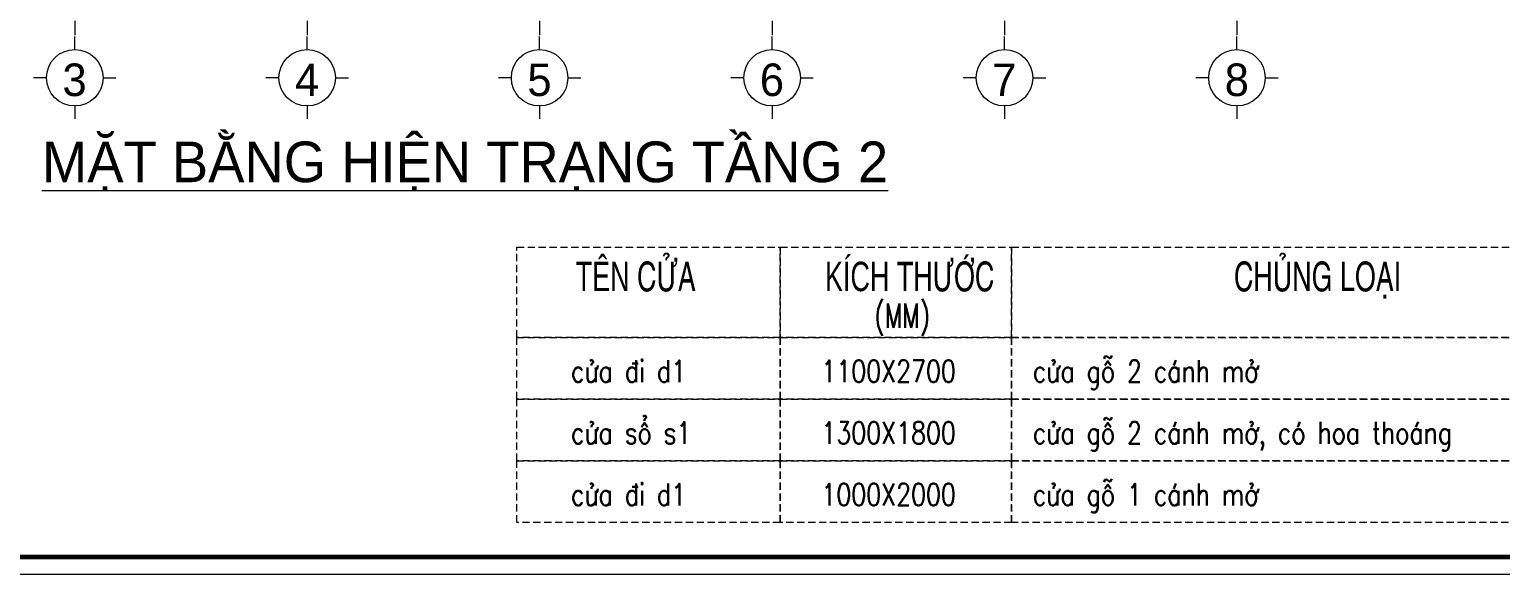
# Model space of a CAD drawing. Header units: millimetres. Extents: x 5243337 to 5938936, y 490824 to 785930.
# Drawn here: x 5701146 to 5726463, y 639154 to 648536 of the extents above; entities that cross this region are included whole.
import ezdxf
from ezdxf.enums import TextEntityAlignment as Align

# ---------------------------------------------------------------- set-up
doc = ezdxf.new("R2010")
doc.units = ezdxf.units.MM
doc.header["$MEASUREMENT"] = 0
doc.linetypes.add('CENTER', pattern=[2, 1.25, -0.25, 0.25, -0.25])
doc.linetypes.add('HIDDEN', pattern=[0.375, 0.25, -0.125])
doc.layers.get('0').update_dxf_attribs({"lineweight": 0})
doc.layers.get('Defpoints').update_dxf_attribs({"lineweight": 0})
for name, color, linetype, lineweight in [('Khungten_LCDI', 7, 'Continuous', 25), ('LC ISO', 153, 'Continuous', 13), ('LC MANH DUT', 35, 'HIDDEN', 5), ('LC Net manh', 9, 'Continuous', 5), ('LC Net thay', 7, 'Continuous', 25), ('LC Text1', 3, 'Continuous', 20), ('LC Text2', 7, 'Continuous', 25), ('text', 1, 'Continuous', 20), ('truc', 76, 'CENTER', 9)]:
    doc.layers.add(name, color=color, linetype=linetype, lineweight=lineweight)
doc.layers.add('KICHTHUOC', color=9, linetype='Continuous')
doc.styles.add('AVANH-B', font='VHAVANB.TTF')
doc.styles.add('EG Hai', font='VHAVANB.TTF')
doc.styles.add('Khungten', font='VHAVAN.TTF', dxfattribs={"width": 0.9, "height": 5000})
doc.styles.add('LC 2', font='VHARIALN.TTF', dxfattribs={"width": 0.7})
doc.styles.add('LC 3', font='vnsimli.shx', dxfattribs={"width": 0.75})
doc.styles.add('Title', font='VHBLACK.TTF')

# ---------------------------------------------------------------- blocks, each defined once
blk = doc.blocks.new('TTRUC')
at = {"layer": 'LC ISO'}
for p, q in [((0, 6.95), (0, 10.13)), ((-6.95, 0), (-10.13, 0)), ((6.95, 0), (10.13, 0)), ((0, -6.95), (0, -10.13))]:
    blk.add_line(p, q, dxfattribs=at)
at = {"layer": 'LC Net manh'}
blk.add_circle((0, 0), 6.95, dxfattribs=at)
blk = doc.blocks.new('ha tang Nui Beo')
at = {"layer": 'Defpoints', "lineweight": 0}
blk.add_lwpolyline([(-1200, -14850), (-1200, 14850), (40800, 14850), (40800, -14850)], close=True, dxfattribs=at)
at = {"layer": 'Khungten_LCDI', "color": 5, "lineweight": 60}
blk.add_lwpolyline([(0, -14650), (0, 14650), (40600, 14650), (40600, -14650)], close=True, dxfattribs=at)
at = {"color": 7, "style": 'Khungten', "width": 0.8}
for tag, p in [('REVISION', (39499, -10746)), ('NGAYHT', (39546, -11609))]:
    blk.add_attdef(tag, text='', height=200, dxfattribs=at).set_placement(p, align=Align.CENTER)
at = {"layer": 'LC Text1', "style": 'Title', "width": 1.485915}
for tag, p, p2 in [('TENBANVE1', (36913, -8886), (40339, -8886)), ('TENBANVE2', (36913, -9562), (40339, -9562))]:
    blk.add_attdef(tag, text='', height=250, dxfattribs=at).set_placement(p, p2, align=Align.FIT)
at = {"layer": 'LC Text1', "style": 'Title', "width": 0.7}
blk.add_attdef('SOBANVE', text='', height=250, dxfattribs=at).set_placement((39562, -13896), align=Align.CENTER)

msp = doc.modelspace()

# ---------------------------------------------------------------- linework, layer by layer
at = {"layer": 'LC MANH DUT', "ltscale": 500}
for points in [[(5709533.7, 644788.1), (5714066.9, 644788.1), (5714066.9, 643234.2), (5709533.7, 643234.2)], [(5714066.9, 644788.1), (5718046.6, 644788.1), (5718046.6, 643234.2), (5714066.9, 643234.2)], [(5718046.6, 644788.1), (5728284.6, 644788.1), (5728284.6, 643234.2), (5718046.6, 643234.2)], [(5709533.7, 643234.2), (5714066.9, 643234.2), (5714066.9, 642173.2), (5709533.7, 642173.2)], [(5714066.9, 643234.2), (5718046.6, 643234.2), (5718046.6, 642173.2), (5714066.9, 642173.2)], [(5718046.6, 643234.2), (5728284.6, 643234.2), (5728284.6, 642173.2), (5718046.6, 642173.2)], [(5709533.7, 642173.2), (5714066.9, 642173.2), (5714066.9, 641112.2), (5709533.7, 641112.2)], [(5714066.9, 642173.2), (5718046.6, 642173.2), (5718046.6, 641112.2), (5714066.9, 641112.2)], [(5718046.6, 642173.2), (5728284.6, 642173.2), (5728284.6, 641112.2), (5718046.6, 641112.2)], [(5709533.7, 641112.2), (5714066.9, 641112.2), (5714066.9, 640051.2), (5709533.7, 640051.2)], [(5714066.9, 641112.2), (5718046.6, 641112.2), (5718046.6, 640051.2), (5714066.9, 640051.2)], [(5718046.6, 641112.2), (5728284.6, 641112.2), (5728284.6, 640051.2), (5718046.6, 640051.2)]]:
    msp.add_lwpolyline(points, close=True, dxfattribs=at)
at = {"layer": 'truc', "ltscale": 200}
for p, q in [((5701926.1, 663085.6), (5701926.1, 648414.1)), ((5705926.1, 663085.6), (5705926.1, 648414.1)), ((5709926.1, 663085.6), (5709926.1, 648414.1)), ((5713926.1, 663085.6), (5713926.1, 648414.1)), ((5717926.1, 663085.6), (5717926.1, 648414.1)), ((5721926.1, 663085.6), (5721926.1, 648414.1))]:
    msp.add_line(p, q, dxfattribs=at)

# ---------------------------------------------------------------- block references
at = {"layer": 'KICHTHUOC', "ltscale": 300, "xscale": 70, "yscale": 70, "zscale": 70}
for p in [(5701926.1, 647704.9), (5705926.1, 647704.9), (5709926.1, 647704.9), (5713926.1, 647704.9), (5717926.1, 647704.9), (5721926.1, 647704.9)]:
    msp.add_blockref('TTRUC', p, dxfattribs=at)
at = {"layer": 'LC Net thay', "xscale": 1.500000000004304, "yscale": 1.500000000004304, "zscale": 1.500000000004304}
msp.add_blockref('ha tang Nui Beo', (5680994, 661429.2), dxfattribs=at)

# ---------------------------------------------------------------- texts
at = {"layer": 'LC Text1', "style": 'LC 3'}
for s, height, width, p in [('(MM)', 418.53, 0.7, (5715690.8, 643402.1)), ('cöa ®i d1', 375, 0.8, (5710466.5, 642467.1)), ('1100X2700', 375, 0.8, (5714775.4, 642467.1)), ('cöa gç 2 c¸nh më', 375, 0.8, (5718414.4, 642467.1)), ('cöa sæ s1', 375, 0.8, (5710466.5, 641406.1)), ('1300X1800', 375, 0.8, (5714775.4, 641406.1)), ('cöa gç 2 c¸nh më, cã hoa tho¸ng', 375, 0.8, (5718414.4, 641406.1)), ('cöa gç 1 c¸nh më', 375, 0.8, (5718414.4, 640345.1)), ('cöa ®i d1', 375, 0.8, (5710466.5, 640345.1)), ('1000X2000', 375, 0.8, (5714775.4, 640345.1))]:
    msp.add_text(s, height=height, dxfattribs=dict(at, width=width)).set_placement(p)
at = {"layer": 'LC Text2', "lineweight": -2, "style": 'LC 2', "width": 0.8}
for s, p in [('tªn cöa', (5710546.9, 644032.2)), ('kÝch th\xadíc', (5714836.8, 644032.2)), ('chñng lo¹i', (5721875.6, 644032.2))]:
    msp.add_text(s, height=506.25, dxfattribs=at).set_placement(p)
at = {"layer": 'text', "ltscale": 0.2, "style": 'EG Hai'}
for s, p in [('3', (5701923.4, 647221.4)), ('4', (5705923.4, 647221.4)), ('5', (5709923.4, 647221.4)), ('6', (5713923.4, 647221.4)), ('7', (5717923.4, 647221.4)), ('8', (5721923.4, 647221.4))]:
    msp.add_text(s, height=560, dxfattribs=at).set_placement(p, align=Align.BOTTOM_CENTER)
at = {"layer": 'text', "style": 'AVANH-B'}
msp.add_text('%%UmÆt b»ng hiÖn tr¹ng tÇng 2', height=700, dxfattribs=at).set_placement((5708643.3, 645906.5), align=Align.CENTER)

doc.saveas('drawing.dxf')
